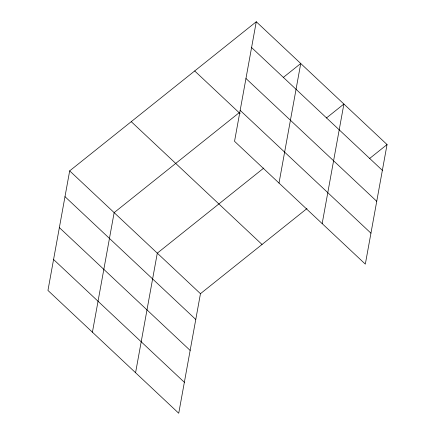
<?xml version="1.0" encoding="UTF-8"?>
<svg xmlns="http://www.w3.org/2000/svg" width="435" height="435" viewBox="0 0 435 435"><rect width="100%" height="100%" fill="white"/><g stroke="black" fill="none" stroke-linecap="round" stroke-linejoin="round"><path stroke-width="0.65" d="M256.269 21.75L234.541 141.315L365.324 264.127L387.052 144.561L256.269 21.75L69.676 170.873L47.948 290.439L178.731 413.25L200.459 293.685L306.974 208.561M92.416 332.193L114.144 212.628L239.158 112.714M135.573 372.724L157.301 253.154L263.817 168.035M279.009 183.07L300.737 63.505L283.218 77.506M322.166 223.601L343.895 104.036L326.375 118.032M369.532 158.563L387.052 144.561M251.582 47.54L382.365 170.351M245.96 78.485L376.743 201.302M240.163 110.37L370.946 233.182M194.695 70.959L240.142 113.638M131.25 121.664L262.033 244.475M69.676 170.873L200.459 293.685M64.989 196.663L195.772 319.475M59.367 227.608L190.149 350.42M53.57 259.494L184.353 382.305"/></g></svg>
